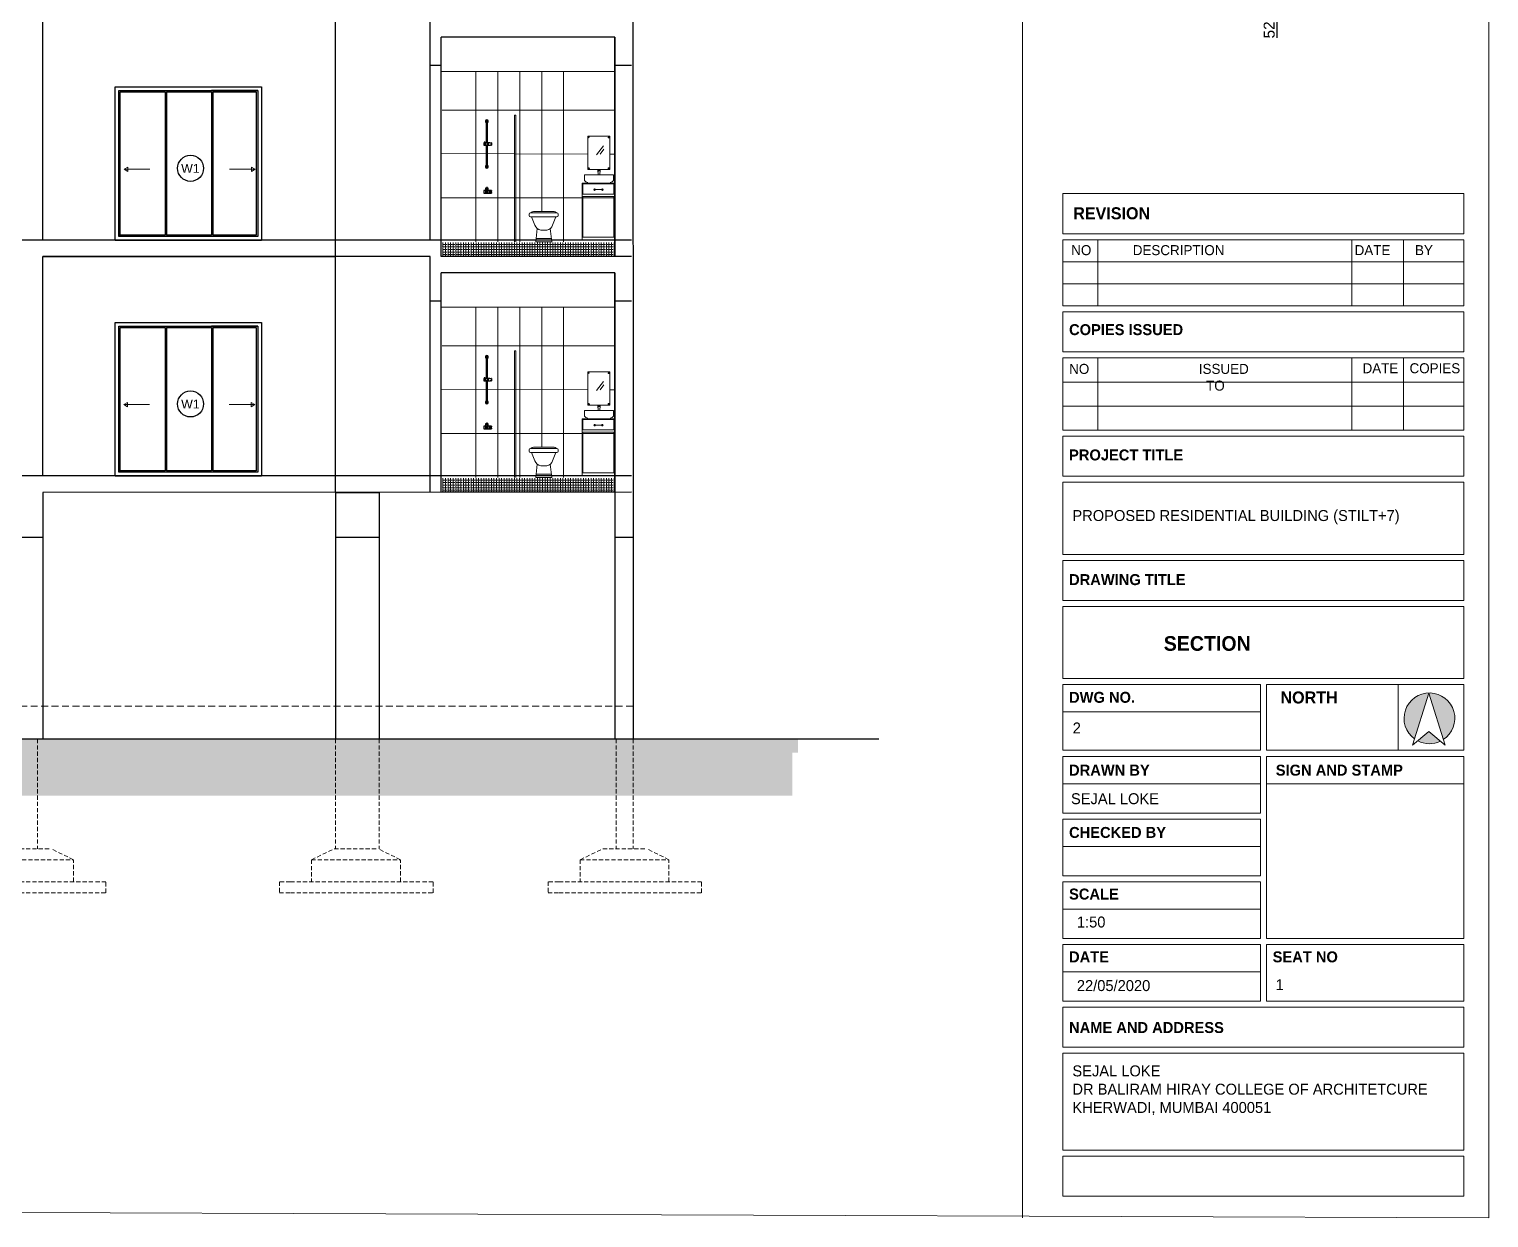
# Model space of a CAD drawing. Header units: millimetres. Extents: x -1932176 to 78768, y -1967 to 1266654.
# Drawn here: x -346881 to -326919, y 380000 to 396254 of the extents above; entities that cross this region are included whole.
import ezdxf
from ezdxf.lldxf.tags import DXFTag

# ---------------------------------------------------------------- set-up
doc = ezdxf.new("R2010")
doc.units = ezdxf.units.MM
doc.linetypes.add('HIDDEN2', pattern=[4.7625, 3.175, -1.5875])
for name, color, linetype, lineweight in [('HATCH', 250, 'Continuous', 13), ('NAMES', 252, 'Continuous', 15), ('SHEET', 7, 'Continuous', 13)]:
    doc.layers.add(name, color=color, linetype=linetype, lineweight=lineweight)
doc.styles.add('20 scale', font='ARIALN.TTF', dxfattribs={"height": 0.2})
doc.styles.get("Standard").update_dxf_attribs({"font": 'arial.ttf'})
tags = doc.linetypes.add('CENTER2', pattern=[28.575, 19.05, -3.175, 3.175, -3.175]).pattern_tags.tags
tags[10:11] = [DXFTag(74, 4), DXFTag(75, 0), DXFTag(340, '0'), DXFTag(46, 0.0), DXFTag(50, 0.0), DXFTag(44, 0.0), DXFTag(45, 0.0)]
tags[8:9] = [DXFTag(74, 4), DXFTag(75, 0), DXFTag(340, '0'), DXFTag(46, 0.0), DXFTag(50, 0.0), DXFTag(44, 0.0), DXFTag(45, 0.0)]
tags[6:7] = [DXFTag(74, 4), DXFTag(75, 0), DXFTag(340, '0'), DXFTag(46, 0.0), DXFTag(50, 0.0), DXFTag(44, 0.0), DXFTag(45, 0.0)]
tags[4:5] = [DXFTag(74, 4), DXFTag(75, 0), DXFTag(340, '0'), DXFTag(46, 0.0), DXFTag(50, 0.0), DXFTag(44, 0.0), DXFTag(45, 0.0)]
doc.dimstyles.new('ISO-25', dxfattribs={"dimtxt": 150, "dimasz": 2.5, "dimexe": 1.25, "dimexo": 0.625, "dimtad": 1, "dimtxsty": 'Standard', "dimcen": 2.5, "dimadec": 0, "dimazin": 0, "dimtfac": 1, "dimtmove": 0, "dimatfit": 3, "dimfxl": 1, "dimarcsym": 0})

# ---------------------------------------------------------------- blocks, each defined once
blk = doc.blocks.new('md-xibet4')
at = {"lineweight": 20}
for p, q in [((0, 470), (-160, 470)), ((0, 470), (160, 470)), ((-225, 430), (-225, 408)), ((205, 450), (-205, 450)), ((-205, 388), (205, 388)), ((-193, 452), (-194, 450)), ((-138, 257), (-188, 388)), ((138, 257), (188, 388)), ((225, 408), (225, 430)), ((-101, 207), (-125, 0)), ((-125, 0), (125, 0)), ((-119, 50), (119, 50)), ((0, 182), (-47, 182)), ((0, 182), (47, 182)), ((101, 207), (125, 0))]:
    blk.add_line(p, q, dxfattribs=at)
for centre, radius, start, end in [((-160, 430), 40, 90, 146.4991), ((160, 430), 40, 33.5009, 90), ((-205, 430), 20, 90, 180), ((-205, 408), 20, 180, 270), ((-27, 299), 119, 200.7366, 259.9985), ((27, 299), 119, 280.0015, 339.2634), ((205, 430), 20, 0, 90), ((205, 408), 20, 270, 0)]:
    blk.add_arc(centre, radius, start, end, dxfattribs=at)
blk = doc.blocks.new('4')
at = {"linetype": 'CENTER2'}
for p, q in [((14203, 17330), (14206, 17330)), ((14248, 17330), (14208, 17330)), ((14228, 17355), (14228, 17352)), ((14228, 17350), (14228, 17310)), ((14228, 17305), (14228, 17308)), ((14253, 17330), (14250, 17330)), ((14203, 16710), (14206, 16710)), ((14248, 16710), (14208, 16710)), ((14228, 16735), (14228, 16732)), ((14228, 16730), (14228, 16690)), ((14228, 16685), (14228, 16688)), ((14253, 16710), (14250, 16710))]:
    blk.add_line(p, q, dxfattribs=at)
at = {"linetype": 'Continuous'}
for p, q in [((14216, 17344), (14216, 17344)), ((14216, 17316), (14217, 17316)), ((14216, 17316), (14216, 17316)), ((14217, 17316), (14217, 17037)), ((14239, 17035), (14239, 17316)), ((14240, 17344), (14240, 17344)), ((14240, 17344), (14240, 17344)), ((14240, 17316), (14240, 17316)), ((14186, 17037), (14186, 17003)), ((14191, 17038), (14187, 17038)), ((14187, 17002), (14211, 17002)), ((14191, 17042), (14191, 17038)), ((14205, 17043), (14192, 17043)), ((14205, 17038), (14205, 17042)), ((14211, 17038), (14206, 17038)), ((14211, 17002), (14211, 17038)), ((14212, 17037), (14211, 17037)), ((14211, 17003), (14212, 17003)), ((14212, 17038), (14212, 17002)), ((14217, 17038), (14212, 17038)), ((14212, 17002), (14217, 17002)), ((14217, 17002), (14217, 16724)), ((14239, 16724), (14239, 17004)), ((14244, 17038), (14240, 17038)), ((14240, 17002), (14244, 17002)), ((14244, 17002), (14244, 17038)), ((14245, 17037), (14244, 17037)), ((14244, 17003), (14245, 17003)), ((14245, 17038), (14245, 17002)), ((14264, 17038), (14245, 17038)), ((14245, 17002), (14265, 17002)), ((14285, 17005), (14291, 17005)), ((14291, 17035), (14287, 17035)), ((14292, 17034), (14292, 17006)), ((14216, 16724), (14216, 16724)), ((14216, 16696), (14216, 16696)), ((14216, 16696), (14217, 16696)), ((14240, 16724), (14240, 16724)), ((14240, 16724), (14240, 16724)), ((14240, 16696), (14240, 16696))]:
    blk.add_line(p, q, dxfattribs=at)
for centre, radius, start, end in [((14228, 17330), 18.6, 131.1964, 180), ((14228, 17330), 18.6, 180, 228.8036), ((14228, 17330), 18.6, 50.7864, 129.2096), ((14228, 17330), 18.4, 50.5178, 129.482), ((14203, 17314), 32.9, 65.2351, 66.0433), ((14216, 17344), 0.2, 65.5982, 131.1964), ((14228, 17330), 18.4, 230.5178, 309.482), ((14216, 17316), 0.2, 228.8036, 294.4018), ((14228, 17330), 18.6, 230.7909, 234.1407), ((14228, 17330), 18.6, 305.861, 309.2142), ((14228, 17330), 18.6, 311.1964, 48.8036), ((14240, 17344), 0.2, 48.8036, 114.4018), ((14240, 17316), 0.2, 245.5982, 311.1964), ((14254, 17346), 32.9, 245.2351, 246.0433), ((14187, 17037), 0.7, 90, 180), ((14187, 17003), 0.7, 180, 270), ((14192, 17042), 0.688, 87.7284, 180.9461), ((14191, 17038), 0.497, 272.3758, 359.1496), ((14205, 17042), 0.694, 359.8673, 92.0106), ((14211, 17038), 0.2, 0, 90), ((14211, 17002), 0.2, 270, 0), ((14212, 17038), 0.3, 90, 180), ((14212, 17037), 0.2, 270, 0), ((14212, 17003), 0.2, 0, 90), ((14212, 17002), 0.3, 180, 270), ((14228, 17052), 17.9, 229.8448, 310.1553), ((14228, 16988), 17.9, 49.8447, 130.1485), ((14225, 17054), 23.7, 283.559, 308.2699), ((14225, 16986), 23.7, 51.7301, 76.441), ((14244, 17038), 0.3, 0, 90), ((14244, 17037), 0.2, 180, 270), ((14244, 17003), 0.2, 90, 180), ((14244, 17002), 0.3, 270, 0), ((14245, 17038), 0.2, 90, 180), ((14245, 17002), 0.2, 180, 270), ((14285, 17005), 0.5, 241.4304, 270), ((14287, 17035), 0.5, 90, 122.7788), ((14228, 16710), 18.6, 131.1964, 228.8036), ((14228, 16709), 18.4, 50.5178, 129.482), ((14228, 16710), 18.6, 125.861, 129.2142), ((14216, 16724), 0.2, 65.5982, 131.1964), ((14203, 16694), 32.9, 65.2351, 66.0433), ((14228, 16710), 18.4, 230.5178, 309.482), ((14216, 16696), 0.2, 228.8036, 294.4018), ((14228, 16710), 18.6, 230.7864, 309.2096), ((14228, 16710), 18.6, 50.7909, 54.1407), ((14228, 16710), 18.6, 0, 48.8036), ((14240, 16724), 0.2, 48.8036, 114.4018), ((14228, 16710), 18.6, 311.1964, 0), ((14254, 16726), 32.9, 245.2351, 246.0433), ((14240, 16696), 0.2, 245.5982, 311.1964)]:
    blk.add_arc(centre, radius, start, end, dxfattribs=at)
for points in [[(14216, 17344), (14216, 17344), (14216, 17344), (14216, 17344)], [(14216, 17316), (14216, 17316), (14216, 17316), (14216, 17316)], [(14240, 17344), (14240, 17344), (14240, 17344), (14240, 17344)], [(14240, 17316), (14240, 17316), (14240, 17316), (14240, 17316)], [(14265, 17002), (14265, 17002), (14265, 17002), (14265, 17002)], [(14216, 16724), (14216, 16724), (14216, 16724), (14216, 16724)], [(14216, 16695), (14216, 16695), (14216, 16695), (14216, 16696)], [(14240, 16724), (14240, 16724), (14240, 16724), (14240, 16724)], [(14240, 16696), (14240, 16695), (14240, 16695), (14240, 16695)]]:
    blk.add_open_spline(points, degree=3, dxfattribs=at)
for points, knots in [([(14206, 17038), (14206, 17038), (14206, 17038), (14206, 17038), (14205, 17038), (14205, 17038), (14205, 17038), (14205, 17038)], [0, 0, 0, 0, 0.210954, 0.443523, 0.682745, 0.948925, 1, 1, 1, 1]), ([(14287, 17035), (14287, 17035), (14287, 17035), (14286, 17034), (14285, 17034), (14285, 17033), (14284, 17033), (14283, 17033), (14282, 17032), (14281, 17032), (14280, 17032), (14279, 17032), (14279, 17032), (14278, 17031), (14277, 17031), (14276, 17032), (14275, 17032), (14274, 17032), (14274, 17032), (14273, 17032), (14272, 17033), (14271, 17033), (14270, 17034), (14270, 17034), (14269, 17034), (14268, 17035), (14267, 17035), (14267, 17036), (14266, 17036), (14266, 17037), (14265, 17037), (14265, 17037), (14265, 17037), (14264, 17038), (14264, 17038), (14264, 17038), (14264, 17038), (14264, 17038), (14264, 17038), (14264, 17038), (14264, 17038), (14264, 17038), (14264, 17038), (14264, 17038), (14264, 17038)], [0, 0, 0, 0, 0.008846, 0.041069, 0.073546, 0.106685, 0.139278, 0.170814, 0.201197, 0.226509, 0.25339, 0.27973, 0.305369, 0.330153, 0.354039, 0.377174, 0.400828, 0.425757, 0.451598, 0.478545, 0.506736, 0.536249, 0.567071, 0.59907, 0.631965, 0.665324, 0.694879, 0.726225, 0.757493, 0.788401, 0.818759, 0.848435, 0.877364, 0.905542, 0.933022, 0.959907, 0.986399, 0.9898, 0.990586, 0.991028, 0.991515, 0.992746, 0.995623, 1, 1, 1, 1]), ([(14265, 17002), (14266, 17002), (14266, 17002), (14266, 17002), (14266, 17002), (14266, 17002), (14266, 17002), (14266, 17002), (14266, 17002), (14266, 17002), (14266, 17002), (14266, 17002), (14266, 17002), (14266, 17002), (14267, 17003), (14267, 17003), (14267, 17003), (14268, 17003), (14268, 17004), (14269, 17004), (14270, 17004), (14270, 17005), (14271, 17005), (14272, 17006), (14273, 17006), (14273, 17006), (14274, 17007), (14275, 17007), (14276, 17007), (14277, 17007), (14277, 17007), (14278, 17007), (14279, 17007), (14280, 17007), (14281, 17007), (14281, 17006), (14282, 17006), (14283, 17006), (14284, 17005), (14284, 17005), (14285, 17005), (14285, 17005)], [0, 0, 0, 0, 0.001042, 0.004445, 0.007114, 0.008833, 0.010107, 0.011683, 0.014488, 0.02111, 0.035104, 0.065553, 0.097886, 0.129708, 0.16198, 0.194958, 0.228681, 0.263102, 0.298109, 0.333532, 0.369204, 0.405423, 0.442722, 0.479334, 0.514785, 0.548795, 0.581279, 0.612324, 0.642133, 0.670933, 0.69828, 0.72528, 0.752928, 0.781176, 0.809928, 0.83915, 0.869999, 0.902406, 0.936228, 0.97148, 1, 1, 1, 1]), ([(14292, 17034), (14292, 17034), (14292, 17034), (14292, 17035), (14291, 17035), (14291, 17035), (14291, 17035), (14291, 17035), (14291, 17035), (14291, 17035)], [0, 0, 0, 0, 0.027183, 0.199163, 0.36611, 0.531326, 0.703622, 0.881814, 1, 1, 1, 1]), ([(14291, 17005), (14291, 17005), (14291, 17005), (14291, 17005), (14291, 17005), (14291, 17005), (14292, 17005), (14292, 17005), (14292, 17006)], [0, 0, 0, 0, 0.152956, 0.328784, 0.513481, 0.680618, 0.843396, 1, 1, 1, 1])]:
    blk.add_open_spline(points, degree=3, knots=knots, dxfattribs=at)
blk = doc.blocks.new('6')
at = {"linetype": 'CENTER2'}
for p, q in [((14248, 16572), (14208, 16572)), ((14228, 16592), (14228, 16552)), ((14298, 16522), (14258, 16522)), ((14278, 16542), (14278, 16502))]:
    blk.add_line(p, q, dxfattribs=at)
at = {"linetype": 'Continuous'}
for p, q in [((14216, 16572), (14210, 16572)), ((14210, 16572), (14210, 16503)), ((14216, 16572), (14217, 16522)), ((14216, 16572), (14240, 16572)), ((14216, 16572), (14216, 16572)), ((14217, 16521), (14216, 16572)), ((14216, 16572), (14216, 16572)), ((14240, 16572), (14239, 16521)), ((14240, 16572), (14247, 16572)), ((14240, 16522), (14240, 16572)), ((14240, 16572), (14240, 16572)), ((14240, 16572), (14240, 16572)), ((14246, 16503), (14247, 16572)), ((14186, 16540), (14186, 16505)), ((14210, 16540), (14187, 16540)), ((14187, 16504), (14210, 16504)), ((14227, 16511), (14227, 16511)), ((14291, 16540), (14246, 16540)), ((14246, 16504), (14291, 16504)), ((14278, 16535), (14278, 16510)), ((14282, 16513), (14282, 16513)), ((14286, 16531), (14284, 16531)), ((14284, 16513), (14286, 16513)), ((14286, 16532), (14286, 16531)), ((14287, 16531), (14286, 16531)), ((14287, 16513), (14286, 16513)), ((14286, 16513), (14286, 16513)), ((14291, 16531), (14287, 16531)), ((14287, 16531), (14287, 16531)), ((14287, 16513), (14291, 16513)), ((14287, 16513), (14287, 16513)), ((14292, 16540), (14292, 16532)), ((14292, 16512), (14292, 16505))]:
    blk.add_line(p, q, dxfattribs=at)
for centre, radius, start, end in [((14210, 16572), 0.2, 90, 180.6), ((14216, 16572), 0.2, 0.6, 90), ((14240, 16572), 0.2, 90, 179.4), ((14247, 16572), 0.2, 359.4, 90), ((14187, 16540), 0.7, 90, 180), ((14187, 16505), 0.7, 180, 270), ((14211, 16503), 0.5, 180.6, 268.0058), ((14228, 17002), 500, 268.0058, 271.9942), ((14228, 16522), 11.4, 180.6, 359.4), ((14228, 16522), 11.3, 185.1754, 354.6312), ((14217, 16521), 0.522, 91.6911, 99.9868), ((14239, 16521), 0.495, 79.5315, 88.2754), ((14246, 16503), 0.5, 271.9942, 359.4), ((14284, 16536), 4.2, 243.6047, 270.3535), ((14284, 16509), 4.2, 89.6465, 116.3953), ((14285, 16532), 0.5, 229.8888, 270), ((14285, 16513), 0.5, 90, 130.1112), ((14287, 16532), 0.534, 225.636, 269.425), ((14287, 16513), 0.529, 90.3737, 134.5653), ((14291, 16540), 0.5, 0, 90), ((14291, 16532), 1, 270, 0), ((14291, 16512), 1, 0, 90), ((14291, 16505), 0.5, 270, 0)]:
    blk.add_arc(centre, radius, start, end, dxfattribs=at)
for points, knots in [([(14287, 16532), (14286, 16532), (14285, 16533), (14283, 16534), (14282, 16535), (14280, 16535), (14279, 16535), (14278, 16535), (14277, 16535), (14275, 16535), (14274, 16535), (14271, 16534), (14270, 16533), (14268, 16532), (14267, 16531), (14266, 16529), (14265, 16528), (14264, 16525), (14264, 16524), (14264, 16521), (14264, 16520), (14265, 16517), (14266, 16516), (14267, 16514), (14268, 16513), (14270, 16512), (14271, 16511), (14274, 16510), (14275, 16510), (14278, 16509), (14279, 16510), (14282, 16510), (14283, 16511), (14285, 16512), (14286, 16512), (14287, 16513)], [0, 0, 0, 0, 0.0625, 0.0625, 0.125, 0.125, 0.15625, 0.15625, 0.1875, 0.1875, 0.25, 0.25, 0.3125, 0.3125, 0.375, 0.375, 0.4375, 0.4375, 0.5, 0.5, 0.5625, 0.5625, 0.625, 0.625, 0.6875, 0.6875, 0.75, 0.75, 0.8125, 0.8125, 0.875, 0.875, 0.9375, 0.9375, 1, 1, 1, 1]), ([(14282, 16513), (14281, 16513), (14280, 16512), (14278, 16512), (14278, 16512), (14276, 16512), (14275, 16512), (14273, 16513), (14273, 16513), (14271, 16515), (14269, 16516), (14268, 16519), (14267, 16521), (14267, 16524), (14268, 16526), (14269, 16529), (14271, 16530), (14273, 16532), (14273, 16532), (14275, 16533), (14276, 16533), (14278, 16533), (14278, 16533), (14280, 16533), (14281, 16532), (14282, 16532)], [0, 0, 0, 0, 0.0625, 0.0625, 0.125, 0.125, 0.1875, 0.1875, 0.25, 0.25, 0.375, 0.375, 0.5, 0.5, 0.625, 0.625, 0.75, 0.75, 0.8125, 0.8125, 0.875, 0.875, 0.9375, 0.9375, 1, 1, 1, 1])]:
    blk.add_open_spline(points, degree=3, knots=knots, dxfattribs=at)
blk = doc.blocks.new('*D711')
at = {"color": 0, "lineweight": -2, "ltscale": 30, "transparency": 16777216}
for p, q in [((-329811, 397285), (-329819, 397285)), ((-329818, 397282), (-329818, 396765)), ((-329811, 396762), (-329819, 396762)), ((-329818, 396762), (-329818, 396136))]:
    blk.add_line(p, q, dxfattribs=at)
at = {"color": 0, "ltscale": 30, "transparency": 16777216}
for points in [[(-329819, 397282), (-329818, 397282), (-329818, 397285)], [(-329819, 396765), (-329818, 396765), (-329818, 396762)]]:
    blk.add_solid(points, dxfattribs=at)
at = {"layer": 'Defpoints', "color": 0, "ltscale": 30, "transparency": 16777216}
for p in [(-329810, 397285), (-329818, 396762), (-329810, 396762)]:
    blk.add_point(p, dxfattribs=at)
at = {"color": 0, "ltscale": 30, "transparency": 16777216, "insert": (-329909, 396448), "char_height": 150, "attachment_point": 5, "rotation": 90}
blk.add_mtext('522,37', dxfattribs=at)

msp = doc.modelspace()

# ---------------------------------------------------------------- hatches: boundary and pattern name
at = {"layer": 'HATCH'}
h = msp.add_hatch(dxfattribs=at)
h.set_pattern_fill('ANGLE', color=256, scale=5)
h.set_pattern_definition([(0, (-1232439.166, 549391.46), (0, 34.925), [25.4, -9.525]), (90, (-1232439.166, 549391.46), (-34.925, 2e-15), [25.4, -9.525])])
h.paths.add_polyline_path([(-338871.63803, 393146.30372), (-338871.63803, 393346.30372), (-341235.44401, 393346.30372), (-341235.44401, 393146.30372)])
h = msp.add_hatch(dxfattribs=at)
h.set_pattern_fill('ANGLE', color=256, scale=5)
h.set_pattern_definition([(0, (-1232439.166, 546168.927), (0, 34.925), [25.4, -9.525]), (90, (-1232439.166, 546168.927), (-34.925, 2e-15), [25.4, -9.525])])
h.paths.add_polyline_path([(-338871.63803, 389923.76883), (-338871.63803, 390123.76883), (-341235.44401, 390123.76883), (-341235.44401, 389923.76883)])
at = {"layer": 'NAMES'}
h = msp.add_hatch(dxfattribs=at)
h.set_pattern_fill('ANGLE', color=256, scale=10)
h.set_pattern_definition([(0, (-1239803.76, 543042.03), (0, 69.85), [50.8, -19.05]), (90, (-1239803.76, 543042.03), (-69.85, 4e-15), [50.8, -19.05])])
h.paths.add_polyline_path([(-348436.33, 386546.87469), (-355061.25925, 386546.87469), (-355061.25925, 386361.57926), (-348436.33, 386361.57926)])
h.paths.add_polyline_path([(-342416.35463, 386546.87469), (-348436.33, 386546.87469), (-348436.33, 386361.57926), (-342416.35463, 386361.57926)])
h.paths.add_polyline_path([(-336366.25878, 386546.87469), (-342416.35463, 386546.87469), (-342416.35463, 386361.57926), (-336366.25878, 386361.57926)])
h.paths.add_polyline_path([(-336366.25878, 386546.87469), (-336366.25878, 386361.57926)], flags=17)
h = msp.add_hatch(dxfattribs=at)
h.set_pattern_fill('EARTH', color=256, scale=20, angle=40)
h.set_pattern_definition([(40, (-1239803.76, 543042.03), (15.653618, 178.92167), [127, -127]), (40, (-1239834.37, 543078.52), (15.653618, 178.92167), [127, -127]), (40, (-1239864.99, 543115), (15.653618, 178.92167), [127, -127]), (130, (-1239863.03, 543137.36), (-178.92167, 15.653618), [127, -127]), (130, (-1239826.55, 543167.98), (-178.92167, 15.653618), [127, -127]), (130, (-1239790.07, 543198.59), (-178.92167, 15.653618), [127, -127])])
h.paths.add_polyline_path([(-348436.33, 386361.57926), (-355061.25925, 386361.57926), (-355061.25925, 385771.88636), (-348436.33, 385771.88636)])
h.paths.add_polyline_path([(-336442.13079, 386361.57926), (-348436.33, 386361.57926), (-348436.33, 385771.88636), (-336442.13079, 385771.88636)])
at = {"layer": 'SHEET', "linetype": 'ByBlock', "lineweight": 20, "transparency": 33554687}
h = msp.add_hatch(color=0, dxfattribs=at)
h.dxf.hatch_style = 1
h.paths.add_polyline_path([(-327738.88511, 387174.39034), (-327541.22659, 386538.81577, 3.231701641), (-327933.70786, 386547.93425)])
h.paths.add_polyline_path([(-327738.88511, 386650.89952), (-327890.57097, 386521.45554, 0.2347967333), (-327581.25199, 386516.38034)])

# ---------------------------------------------------------------- linework, layer by layer
at = {"ltscale": 30}
for p, q in [((-338641.63803, 412408.97816), (-338621.75177, 389923.99132)), ((-342693.02504, 393368.83861), (-342693.02504, 396518.83861)), ((-346694.91974, 393368.83861), (-346694.91974, 396368.83861)), ((-341395.74713, 393368.83861), (-341395.74713, 396368.83861)), ((-341245.74713, 393144.1899), (-341245.74713, 396146.30372)), ((-338871.63803, 393146.30372), (-338871.63803, 396146.30372)), ((-341395.74713, 395763.95775), (-341245.74713, 395763.95775)), ((-338871.63803, 395763.95775), (-338641.63803, 395763.95775)), ((-341395.74713, 393368.83861), (-341395.74713, 395623.73928)), ((-341245.74713, 393146.30372), (-341245.74713, 395623.73928)), ((-345656.34, 395416.33861), (-345023.34, 395416.33861)), ((-345023.34, 395396.33861), (-345023.34, 393438.83861)), ((-345003.34, 395396.33861), (-345003.34, 393438.83861)), ((-343756.34, 395416.33861), (-344389.34, 395416.33861)), ((-344389.34, 395396.33861), (-344389.34, 393438.83861)), ((-344369.34, 395396.33861), (-344369.34, 393438.83861)), ((-338641.63803, 393368.83861), (-354814.41204, 393368.83861)), ((-345706.34, 393368.83861), (-345706.34, 393418.83861)), ((-345706.34, 393368.83861), (-343706.34, 393368.83861)), ((-342693.02504, 389920.36641), (-342693.02504, 393368.83861)), ((-346694.91974, 390146.30372), (-346694.91974, 393146.30372)), ((-342693.02504, 393146.30372), (-346694.91974, 393146.30372)), ((-346694.91974, 393139.33815), (-346694.91974, 393146.30372)), ((-342693.02504, 393142.90129), (-346694.91974, 393139.33815)), ((-341395.74713, 393146.30372), (-342693.02504, 393146.30372)), ((-342693.02504, 393142.90129), (-342693.02504, 393146.30372)), ((-341395.74713, 393144.05634), (-342693.02504, 393143.43551)), ((-341395.74713, 389921.52145), (-341395.74713, 393146.30372)), ((-341395.74713, 393144.05634), (-341395.74713, 393146.30372)), ((-338641.63803, 393146.5085), (-341245.74713, 393144.1899)), ((-338641.63803, 393146.30372), (-341245.74713, 393146.30372)), ((-341245.74713, 389921.65501), (-341245.74713, 392923.76883)), ((-338871.63803, 389923.76883), (-338871.63803, 392923.76883)), ((-341395.74713, 392541.42286), (-341245.74713, 392541.42286)), ((-338871.63803, 392541.42286), (-338641.63803, 392541.42286)), ((-345656.34, 392193.80372), (-345023.34, 392193.80372)), ((-345023.34, 392173.80372), (-345023.34, 390216.30372)), ((-345003.34, 392173.80372), (-345003.34, 390216.30372)), ((-343756.34, 392193.80372), (-344389.34, 392193.80372)), ((-344389.34, 392173.80372), (-344389.34, 390216.30372)), ((-344369.34, 392173.80372), (-344369.34, 390216.30372)), ((-338641.63803, 390146.30372), (-354814.41204, 390146.30372)), ((-345706.34, 390146.30372), (-345706.34, 390196.30372)), ((-345706.34, 390146.30372), (-343706.34, 390146.30372)), ((-338641.63803, 389923.97361), (-346694.91974, 389916.80326)), ((-346694.91974, 389916.80326), (-346694.91974, 386546.30372)), ((-342693.02504, 389920.36641), (-342093.02504, 389920.36641)), ((-342693.02504, 389920.36641), (-342693.02504, 386546.30372)), ((-342093.02504, 389920.90062), (-342093.02504, 386546.30372)), ((-338871.63803, 389923.76883), (-338871.63803, 386546.30372)), ((-338621.75177, 389923.99132), (-338621.75177, 386546.30372)), ((-346994.91974, 389309.57396), (-346694.91974, 389309.57396)), ((-342693.02504, 389309.57396), (-342093.02504, 389309.57396)), ((-338871.63803, 389309.57396), (-338621.75177, 389309.57396)), ((-335260.6637, 386546.30372), (-365233.18, 386546.30372))]:
    msp.add_line(p, q, dxfattribs=at)
for p, q in [((-338871.63803, 396146.30372), (-341245.74713, 396146.30372)), ((-338871.63803, 396146.30372), (-338871.63803, 393146.30372)), ((-338871.63803, 393146.30372), (-341235.44401, 393146.30372)), ((-338871.63803, 392923.76883), (-341245.74713, 392923.76883)), ((-338871.63803, 392923.76883), (-338871.63803, 389923.76883)), ((-338871.63803, 389923.76883), (-341235.44401, 389923.76883))]:
    msp.add_line(p, q)
at = {"linetype": 'ByBlock', "lineweight": 20}
for p, q in [((-341245.74713, 395676.30372), (-338871.63803, 395676.30372)), ((-341245.74713, 392453.76883), (-338871.63803, 392453.76883))]:
    msp.add_line(p, q, dxfattribs=at)
at = {"linetype": 'ByBlock', "lineweight": 20, "transparency": 33554559}
for p, q in [((-340771.73388, 393346.30372), (-340771.73388, 395676.30372)), ((-340471.73388, 393346.30372), (-340471.73388, 395676.30372)), ((-340171.73388, 393346.30372), (-340171.73388, 395676.30372)), ((-339871.73388, 393761.08535), (-339871.73388, 395676.30372)), ((-339571.73388, 393346.30372), (-339571.73388, 395676.30372)), ((-338871.63803, 395146.30372), (-341235.44401, 395146.30372)), ((-339243.00281, 394546.30372), (-341245.74713, 394553.39055)), ((-338871.63803, 394546.30372), (-338940.60281, 394546.30372)), ((-339319.19297, 393946.30372), (-341245.74713, 393946.30372)), ((-339328.7988, 393946.30372), (-338883.18361, 393946.30372)), ((-340771.73388, 390123.76883), (-340771.73388, 392453.76883)), ((-340471.73388, 390123.76883), (-340471.73388, 392453.76883)), ((-340171.73388, 390123.76883), (-340171.73388, 392453.76883)), ((-339871.73388, 390538.55046), (-339871.73388, 392453.76883)), ((-339571.73388, 390123.76883), (-339571.73388, 392453.76883)), ((-338871.63803, 391923.76883), (-341235.44401, 391923.76883)), ((-339243.00281, 391323.76883), (-341245.74713, 391330.85566)), ((-338871.63803, 391323.76883), (-338940.60281, 391323.76883)), ((-339319.19297, 390723.76883), (-341245.74713, 390723.76883)), ((-339328.7988, 390723.76883), (-338883.18361, 390723.76883))]:
    msp.add_line(p, q, dxfattribs=at)
at = {"linetype": 'Continuous', "lineweight": 18, "ltscale": 50, "transparency": 33554559}
for p, q in [((-338940.60281, 394789.29098), (-339243.00281, 394789.29098)), ((-339243.00281, 394789.29098), (-339243.00281, 394335.69098)), ((-338940.60281, 394335.69098), (-338940.60281, 394789.29098)), ((-339026.61235, 394657.18817), (-339122.27543, 394534.19279)), ((-339019.98281, 394611.71187), (-339072.90281, 394543.67187)), ((-339287.78958, 394261.3013), (-339287.78958, 394185.7013)), ((-338890.23884, 394261.3013), (-339287.78958, 394261.3013)), ((-339241.58245, 394335.69098), (-338940.60281, 394335.69098)), ((-339101.497, 394261.3013), (-339103.93947, 394329.02867)), ((-339076.53142, 394261.3013), (-339074.08894, 394329.02867)), ((-338940.60281, 391566.75609), (-339243.00281, 391566.75609)), ((-339243.00281, 391566.75609), (-339243.00281, 391113.15609)), ((-338940.60281, 391113.15609), (-338940.60281, 391566.75609)), ((-339026.61235, 391434.65329), (-339122.27543, 391311.6579)), ((-339019.98281, 391389.17698), (-339072.90281, 391321.13698)), ((-339241.58245, 391113.15609), (-338940.60281, 391113.15609)), ((-339101.497, 391038.76641), (-339103.93947, 391106.49378)), ((-339076.53142, 391038.76641), (-339074.08894, 391106.49378)), ((-339287.78958, 391038.76641), (-339287.78958, 390963.16641)), ((-338890.23884, 391038.76641), (-339287.78958, 391038.76641))]:
    msp.add_line(p, q, dxfattribs=at)
at = {"linetype": 'Continuous', "lineweight": 13, "ltscale": 50}
for p, q in [((-345531.39713, 394368.94818), (-345581.39713, 394338.94818)), ((-345231.39713, 394338.94818), (-345581.39713, 394338.94818)), ((-345581.39713, 394338.94818), (-345531.39713, 394338.94818)), ((-345531.39713, 394308.94818), (-345581.39713, 394338.94818)), ((-345531.39713, 394338.94818), (-345531.39713, 394368.94818)), ((-345531.39713, 394338.94818), (-345531.39713, 394308.94818)), ((-344140.86607, 394338.94818), (-343790.86607, 394338.94818)), ((-343840.86607, 394338.94818), (-343840.86607, 394368.94818)), ((-343840.86607, 394368.94818), (-343790.86607, 394338.94818)), ((-343790.86607, 394338.94818), (-343840.86607, 394338.94818)), ((-343840.86607, 394338.94818), (-343840.86607, 394308.94818)), ((-343840.86607, 394308.94818), (-343790.86607, 394338.94818)), ((-345535.32194, 391150.18285), (-345585.32194, 391120.18285)), ((-345235.32194, 391120.18285), (-345585.32194, 391120.18285)), ((-345585.32194, 391120.18285), (-345535.32194, 391120.18285)), ((-345535.32194, 391090.18285), (-345585.32194, 391120.18285)), ((-345535.32194, 391120.18285), (-345535.32194, 391150.18285)), ((-345535.32194, 391120.18285), (-345535.32194, 391090.18285)), ((-344144.79089, 391120.18285), (-343794.79089, 391120.18285)), ((-343844.79089, 391120.18285), (-343844.79089, 391150.18285)), ((-343844.79089, 391150.18285), (-343794.79089, 391120.18285)), ((-343794.79089, 391120.18285), (-343844.79089, 391120.18285)), ((-343844.79089, 391120.18285), (-343844.79089, 391090.18285)), ((-343844.79089, 391090.18285), (-343794.79089, 391120.18285))]:
    msp.add_line(p, q, dxfattribs=at)
at = {"linetype": 'Continuous', "lineweight": 18, "ltscale": 50}
for p, q in [((-338890.23884, 394261.3013), (-338890.23884, 394185.7013)), ((-338890.23884, 391038.76641), (-338890.23884, 390963.16641))]:
    msp.add_line(p, q, dxfattribs=at)
at = {"ltscale": 30}
for points in [[(-345706.34, 393368.83861), (-345706.34, 395466.33861), (-343706.34, 395466.33861), (-343706.34, 393368.83861)], [(-345023.34, 393438.83861), (-345636.34, 393438.83861), (-345636.34, 395396.33861), (-345023.34, 395396.33861)], [(-345003.34, 395396.33861), (-344389.34, 395396.33861)], [(-344369.34, 395396.33861), (-343776.34, 395396.33861), (-343776.34, 393438.83861), (-344369.34, 393438.83861)], [(-344389.34, 393438.83861), (-345003.34, 393438.83861)], [(-345706.34, 390146.30372), (-345706.34, 392243.80372), (-343706.34, 392243.80372), (-343706.34, 390146.30372)], [(-345023.34, 390216.30372), (-345636.34, 390216.30372), (-345636.34, 392173.80372), (-345023.34, 392173.80372)], [(-345003.34, 392173.80372), (-344389.34, 392173.80372)], [(-344369.34, 392173.80372), (-343776.34, 392173.80372), (-343776.34, 390216.30372), (-344369.34, 390216.30372)], [(-344389.34, 390216.30372), (-345003.34, 390216.30372)]]:
    msp.add_lwpolyline(points, dxfattribs=at)
for points in [[(-345656.34, 393418.83861), (-345656.34, 395416.33861), (-343756.34, 395416.33861), (-343756.34, 393418.83861)], [(-345656.34, 390196.30372), (-345656.34, 392193.80372), (-343756.34, 392193.80372), (-343756.34, 390196.30372)]]:
    msp.add_lwpolyline(points, close=True, dxfattribs=at)
at = {"linetype": 'ByBlock', "lineweight": 20, "transparency": 33554559}
for points in [[(-340241.9344, 393346.30372), (-340241.9344, 395078.49135), (-340224.80261, 395078.49135), (-340224.80261, 393346.30372)], [(-340241.9344, 390123.76883), (-340241.9344, 391855.95646), (-340224.80261, 391855.95646), (-340224.80261, 390123.76883)]]:
    msp.add_lwpolyline(points, dxfattribs=at)
for points in [[(-339319.19297, 394146.77685), (-338868.64485, 394146.77685), (-338868.64485, 393369.13406), (-339319.19297, 393369.13406)], [(-339310.12317, 394138.87216), (-338883.33962, 394138.87216), (-338883.33962, 393996.51911), (-339310.12317, 393996.51911)], [(-339037.81436, 394060.39465), (-339150.61294, 394060.39465), (-339150.61294, 394062.54004), (-339037.81436, 394062.54004)], [(-339310.21529, 393965.7273), (-338883.18361, 393965.7273), (-338883.18361, 393409.13086), (-339310.21529, 393409.13086)], [(-339319.19297, 390924.24197), (-338868.64485, 390924.24197), (-338868.64485, 390146.59917), (-339319.19297, 390146.59917)], [(-339310.12317, 390916.33727), (-338883.33962, 390916.33727), (-338883.33962, 390773.98423), (-339310.12317, 390773.98423)], [(-339310.21529, 390743.19241), (-338883.18361, 390743.19241), (-338883.18361, 390186.59597), (-339310.21529, 390186.59597)], [(-339037.81436, 390837.85976), (-339150.61294, 390837.85976), (-339150.61294, 390840.00515), (-339037.81436, 390840.00515)]]:
    msp.add_lwpolyline(points, close=True, dxfattribs=at)
at = {"linetype": 'Continuous', "lineweight": 18, "ltscale": 50, "transparency": 33554559}
for centre in [(-339232.35188, 394778.08148), (-338955.72281, 394774.25187), (-339227.88281, 394350.89187), (-338955.72281, 394350.89187), (-339232.35188, 391555.54659), (-338955.72281, 391551.71698), (-339227.88281, 391128.35698), (-338955.72281, 391128.35698)]:
    msp.add_circle(centre, 7.56, dxfattribs=at)
at = {"color": 252, "ltscale": 30}
for centre in [(-344674.35314, 394351.7712), (-344674.35314, 391129.23631)]:
    msp.add_circle(centre, 178.13957, dxfattribs=at)
at = {"linetype": 'ByBlock', "lineweight": 20, "transparency": 33554559}
for centre in [(-339148.91166, 394061.1833), (-339041.20801, 394061.1833), (-339148.91166, 390838.64842), (-339041.20801, 390838.64842)]:
    msp.add_circle(centre, 10.63709, dxfattribs=at)
at = {"linetype": 'Continuous', "lineweight": 18, "ltscale": 50, "transparency": 33554559}
for centre, radius, start, end in [((-339089.42802, 394327.96332), 14.55051, 175.801215144, 231.225768658), ((-339089.01421, 394311.52277), 23.00478, 49.549592512, 130.450407488), ((-339088.62854, 394327.96401), 14.55051, 308.872284301, 4.296837811), ((-339229.9845, 394225.04597), 69.92446, 214.240922646, 259.449234985), ((-338948.04391, 394225.04597), 69.92446, 280.550765015, 325.759077354), ((-339089.42802, 391105.42844), 14.55051, 175.801215144, 231.225768658), ((-339089.01421, 391088.98788), 23.00478, 49.549592512, 130.450407488), ((-339088.62854, 391105.42912), 14.55051, 308.872284301, 4.296837811), ((-339229.9845, 391002.51108), 69.92446, 214.240922646, 259.449234985), ((-338948.04391, 391002.51108), 69.92446, 280.550765015, 325.759077354)]:
    msp.add_arc(centre, radius, start, end, dxfattribs=at)
for centre in [(-339089.02157, 394320.13019), (-339089.02157, 391097.59531)]:
    msp.add_ellipse(centre, major_axis=(-11.75103, -0.01006), ratio=0.5086201228, dxfattribs=at)
for p in [(-345636.34, 393438.83861), (-345636.34, 393438.83861), (-345636.34, 390216.30372), (-345636.34, 390216.30372)]:
    msp.add_point(p)
at = {"layer": 'NAMES', "linetype": 'HIDDEN2', "lineweight": 20, "ltscale": 30}
msp.add_line((-338621.75177, 386996.30372), (-360542.09936, 386996.30372), dxfattribs=at)
at = {"layer": 'NAMES', "color": 253, "linetype": 'HIDDEN2', "lineweight": 18, "ltscale": 18, "transparency": 33554534}
for p, q in [((-346767.57546, 386546.30372), (-346767.57546, 385046.30372)), ((-342693.02504, 386546.30372), (-342693.02504, 385046.30372)), ((-342093.02504, 386546.30372), (-342093.02504, 385046.30372)), ((-338851.75177, 386546.30372), (-338851.75177, 385046.30372)), ((-338621.75177, 386546.30372), (-338621.75177, 385046.30372)), ((-347492.89824, 384896.30372), (-346276.81525, 384896.30372)), ((-347180.80995, 385046.30372), (-346580.80995, 385046.30372)), ((-346276.81525, 384896.30372), (-346580.80995, 385046.30372)), ((-346276.81525, 384596.30372), (-346276.81525, 384896.30372)), ((-343020.49457, 384896.30372), (-342708.40628, 385046.30372)), ((-343020.49457, 384896.30372), (-341804.41157, 384896.30372)), ((-343020.49457, 384896.30372), (-343020.49457, 384596.30372)), ((-342708.40628, 385046.30372), (-342108.40628, 385046.30372)), ((-341804.41157, 384896.30372), (-342108.40628, 385046.30372)), ((-341804.41157, 384596.30372), (-341804.41157, 384896.30372)), ((-339347.07455, 384896.30372), (-339034.98625, 385046.30372)), ((-339347.07455, 384896.30372), (-338130.99155, 384896.30372)), ((-339347.07455, 384896.30372), (-339347.07455, 384596.30372)), ((-339034.98625, 385046.30372), (-338434.98625, 385046.30372)), ((-338130.99155, 384896.30372), (-338434.98625, 385046.30372)), ((-338130.99155, 384596.30372), (-338130.99155, 384896.30372)), ((-347780.80995, 384596.30372), (-345980.80995, 384596.30372)), ((-345830.80995, 384596.30372), (-345980.80995, 384596.30372)), ((-345830.80995, 384446.30372), (-345830.80995, 384596.30372)), ((-343308.40628, 384596.30372), (-343458.40628, 384596.30372)), ((-343458.40628, 384596.30372), (-343458.40628, 384446.30372)), ((-343308.40628, 384596.30372), (-341508.40628, 384596.30372)), ((-341358.40628, 384596.30372), (-341508.40628, 384596.30372)), ((-341358.40628, 384446.30372), (-341358.40628, 384596.30372)), ((-339634.98625, 384596.30372), (-339784.98625, 384596.30372)), ((-339784.98625, 384596.30372), (-339784.98625, 384446.30372)), ((-339634.98625, 384596.30372), (-337834.98625, 384596.30372)), ((-337684.98625, 384596.30372), (-337834.98625, 384596.30372)), ((-337684.98625, 384446.30372), (-337684.98625, 384596.30372)), ((-347780.80995, 384446.30372), (-345980.80995, 384446.30372)), ((-345980.80995, 384446.30372), (-345830.80995, 384446.30372)), ((-343458.40628, 384446.30372), (-343308.40628, 384446.30372)), ((-343308.40628, 384446.30372), (-341508.40628, 384446.30372)), ((-341508.40628, 384446.30372), (-341358.40628, 384446.30372)), ((-339784.98625, 384446.30372), (-339634.98625, 384446.30372)), ((-339634.98625, 384446.30372), (-337834.98625, 384446.30372)), ((-337834.98625, 384446.30372), (-337684.98625, 384446.30372))]:
    msp.add_line(p, q, dxfattribs=at)
at = {"layer": 'SHEET'}
msp.add_line((-333298.23938, 417606.90636), (-333298.23938, 380000.11822), dxfattribs=at)
at = {"layer": 'SHEET', "color": 18, "linetype": 'Continuous', "lineweight": 9, "ltscale": 2.5, "true_color": 0x000000}
for p, q in [((-327258.51863, 394005.72173), (-327258.51863, 393469.56825)), ((-327258.51863, 393457.01618), (-327258.51863, 394005.72173)), ((-332745.57407, 393374.71035), (-327258.51863, 393374.71035)), ((-332745.57407, 393374.71035), (-332745.57407, 392471.19449)), ((-332266.66818, 393374.71035), (-332266.66818, 392471.19449)), ((-328790.00618, 393374.71035), (-328790.00618, 392471.19449)), ((-328086.38556, 393374.71035), (-328086.38556, 392471.19449)), ((-327258.51863, 393374.71035), (-327258.51863, 392471.19449)), ((-332745.57407, 393073.5384), (-327258.51863, 393073.5384)), ((-332745.57407, 392772.36644), (-327258.51863, 392772.36644)), ((-327258.51863, 392471.19449), (-332745.57407, 392471.19449)), ((-327258.51863, 392388.88866), (-327258.51863, 391840.18311)), ((-332745.57407, 390772.05559), (-332745.57407, 391757.87728)), ((-332745.57407, 391757.87728), (-327258.51863, 391757.87728)), ((-332266.66818, 391757.87728), (-332266.66818, 390772.05559)), ((-328790.00618, 391757.87728), (-328790.00618, 390772.05559)), ((-328086.38556, 391757.87728), (-328086.38556, 390772.05559)), ((-327258.51863, 391757.87728), (-327258.51863, 390772.05559)), ((-332745.57407, 391429.27005), (-327258.51863, 391429.27005)), ((-332745.57407, 391100.66282), (-327258.51863, 391100.66282)), ((-327258.51863, 390772.05559), (-332745.57407, 390772.05559)), ((-330043.19927, 386392.89063), (-330043.19927, 387291.47195)), ((-329960.89343, 386392.89063), (-329960.89343, 387291.47195)), ((-328157.09995, 387291.47195), (-328157.09995, 386392.89063)), ((-330043.19927, 385535.46022), (-330043.19927, 386310.5848)), ((-329960.89343, 383820.59939), (-329960.89343, 386310.5848)), ((-330043.19927, 384678.0298), (-330043.19927, 385453.15438)), ((-330043.19927, 383820.59939), (-330043.19927, 384595.72397)), ((-330043.19927, 382963.16898), (-330043.19927, 383738.29356)), ((-329960.89343, 383820.59939), (-327258.51863, 383820.59939)), ((-329960.89343, 382963.16898), (-329960.89343, 383738.29356)), ((-329960.89343, 383738.29356), (-327258.51863, 383738.29356)), ((-329960.89343, 382963.16898), (-327258.51863, 382963.16898)), ((-332745.57407, 380295.01027), (-330866.25758, 380295.01027)), ((-327258.51863, 380295.01027), (-332745.57407, 380295.01027))]:
    msp.add_line(p, q, dxfattribs=at)
at = {"layer": 'SHEET', "linetype": 'ByBlock', "lineweight": 20}
for p, q in [((-327960.50141, 386461.77909), (-327738.88511, 387174.39034)), ((-327517.26881, 386461.77909), (-327738.88511, 387174.39034)), ((-327960.50141, 386461.77909), (-327738.88511, 386650.89952)), ((-327517.26881, 386461.77909), (-327738.88511, 386650.89952))]:
    msp.add_line(p, q, dxfattribs=at)
at = {"layer": 'SHEET'}
msp.add_lwpolyline([(-397320.66447, 417863.34346), (-326918.79622, 417606.90636), (-326918.79622, 380000.11822), (-397320.66447, 380256.55533)], close=True, dxfattribs=at)
at = {"layer": 'SHEET', "color": 18, "linetype": 'Continuous', "lineweight": 9, "ltscale": 2.5, "true_color": 0x000000}
for points in [[(-327258.51863, 393457.01618), (-332745.57407, 393457.01618), (-332745.57407, 394005.72173), (-327258.51863, 394005.72173)], [(-330866.25758, 392388.88866), (-332745.57407, 392388.88866)], [(-332745.57407, 391840.18311), (-332745.57407, 392388.88866)], [(-327258.51863, 391840.18311), (-332745.57407, 391840.18311), (-332745.57407, 392388.88866), (-327258.51863, 392388.88866)], [(-332745.57407, 390772.05559), (-332745.57407, 391757.87728)], [(-327258.51863, 390689.74975), (-332745.57407, 390689.74975)], [(-332745.57407, 390141.04421), (-332745.57407, 390689.74975)], [(-332745.57407, 389072.91668), (-332745.57407, 390058.73838)], [(-327258.51863, 388990.61085), (-332745.57407, 388990.61085)], [(-332745.57407, 388441.90531), (-332745.57407, 388990.61085)], [(-332745.57407, 387373.77778), (-332745.57407, 388359.59948)], [(-330043.19927, 386917.00414), (-332745.57407, 386917.00414), (-332745.57407, 387291.47195), (-330043.19927, 387291.47195)], [(-329960.89343, 387291.47195), (-327258.51863, 387291.47195)], [(-327258.51863, 387291.47195), (-327258.51863, 386392.89063)], [(-330043.19927, 386392.89063), (-332745.57407, 386392.89063), (-332745.57407, 386917.00414), (-330043.19927, 386917.00414)], [(-330043.19927, 385936.11699), (-332745.57407, 385936.11699), (-332745.57407, 386310.5848), (-330043.19927, 386310.5848)], [(-327258.51863, 386392.89063), (-329960.89343, 386392.89063)], [(-329960.89343, 386310.5848), (-327258.51863, 386310.5848)], [(-327258.51863, 386310.5848), (-327258.51863, 383820.59939)], [(-330043.19927, 385535.46022), (-332745.57407, 385535.46022), (-332745.57407, 385936.11699), (-330043.19927, 385936.11699)], [(-329960.89343, 385936.11699), (-327258.51863, 385936.11699)], [(-330043.19927, 385078.68658), (-332745.57407, 385078.68658), (-332745.57407, 385453.15438), (-330043.19927, 385453.15438)], [(-330043.19927, 384678.0298), (-332745.57407, 384678.0298), (-332745.57407, 385078.68658), (-330043.19927, 385078.68658)], [(-330043.19927, 384221.25617), (-332745.57407, 384221.25617), (-332745.57407, 384595.72397), (-330043.19927, 384595.72397)], [(-330043.19927, 383820.59939), (-332745.57407, 383820.59939), (-332745.57407, 384221.25617), (-330043.19927, 384221.25617)], [(-330043.19927, 383363.82575), (-332745.57407, 383363.82575), (-332745.57407, 383738.29356), (-330043.19927, 383738.29356)], [(-327258.51863, 383738.29356), (-327258.51863, 382963.16898)], [(-330043.19927, 382963.16898), (-332745.57407, 382963.16898), (-332745.57407, 383363.82575), (-330043.19927, 383363.82575)], [(-327258.51863, 382880.86315), (-332745.57407, 382880.86315)]]:
    msp.add_lwpolyline(points, dxfattribs=at)
for points in [[(-332745.57407, 390689.74975), (-327258.51863, 390689.74975), (-327258.51863, 390141.04421), (-332745.57407, 390141.04421)], [(-332745.57407, 390058.73838), (-327258.51863, 390058.73838), (-327258.51863, 389072.91668), (-332745.57407, 389072.91668)], [(-332745.57407, 388990.61085), (-327258.51863, 388990.61085), (-327258.51863, 388441.90531), (-332745.57407, 388441.90531)], [(-332745.57407, 388359.59948), (-327258.51863, 388359.59948), (-327258.51863, 387373.77778), (-332745.57407, 387373.77778)], [(-332745.57407, 382880.86315), (-327258.51863, 382880.86315), (-327258.51863, 382332.1576), (-332745.57407, 382332.1576)], [(-332745.57407, 382249.85177), (-327258.51863, 382249.85177), (-327258.51863, 380926.02165), (-332745.57407, 380926.02165)], [(-332745.57407, 380843.71582), (-327258.51863, 380843.71582), (-327258.51863, 380295.01027), (-332745.57407, 380295.01027)]]:
    msp.add_lwpolyline(points, close=True, dxfattribs=at)
at = {"layer": 'SHEET', "linetype": 'ByBlock', "lineweight": 20}
for start, end in [(303.056834927, 234.281348043), (242.632966002, 295.487021518)]:
    msp.add_arc((-327730.80556, 386830.10879), 347.55116, start, end, dxfattribs=at)

# ---------------------------------------------------------------- block references
at = {"transparency": 33554559}
for name, p in [('4', (-354850.29773, 377664.17074)), ('6', (-354850.57316, 377507.56912)), ('4', (-354850.29773, 374441.63585)), ('6', (-354850.57316, 374285.03423))]:
    msp.add_blockref(name, p, dxfattribs=at)
at = {"transparency": 33554559, "xscale": 0.8800000000000001, "yscale": 0.8800000000000001, "zscale": 0.8800000000000001}
for p in [(-339843.7641, 393347.48535), (-339843.7641, 390124.95046)]:
    msp.add_blockref('md-xibet4', p, dxfattribs=at)

# ---------------------------------------------------------------- texts
at = {"color": 252, "transparency": 16777216, "char_height": 120, "attachment_point": 1}
for insert in [(-344802.14979, 394410.3471), (-344802.14979, 391187.81222)]:
    msp.add_mtext_dynamic_manual_height_columns('W1', width=74.86437, gutter_width=11139.68641, heights=[0], dxfattribs=dict(at, insert=insert))
at = {"layer": 'SHEET', "color": 18, "linetype": 'Continuous', "lineweight": 9, "ltscale": 50, "true_color": 0x000000, "attachment_point": 1, "style": '20 scale'}
for s, width, heights, insert, char_height in [('{\\fCentury Gothic|b1|i0|c0|p34;REVISION  }', 66.4831048, [6.59764], (-332602.51373, 393819.03261), 164.6116632), ('\\pi-135.47;{\\fCentury Gothic|b0|i0|c0|p34;NO}', 8.7279214, [4.14976], (-332494.25813, 393301.23775), 137.176386), ('\\pi-565.24;{\\fCentury Gothic|b0|i0|c0|p34;DESCRIPTION}', 34.9161875, [4.14976], (-331222.81785, 393301.23775), 137.176386), ('\\pi-215.3;{\\fCentury Gothic|b0|i0|c0|p34;DATE}', 12.8232824, [4.14976], (-328538.69024, 393301.23775), 137.176386), ('\\pi-93.109;{\\fCentury Gothic|b0|i0|c0|p34;BY}', 13.5326087, [4.14976], (-327835.06963, 393301.23775), 137.176386), ('\\pi-135.47;{\\fCentury Gothic|b0|i0|c0|p34;NO}', 8.7279214, [4.14976], (-332522.66517, 391677.36337), 137.176386), ('\\pi-215.3;{\\fCentury Gothic|b0|i0|c0|p34;DATE}', 12.8232824, [4.14976], (-328430.12037, 391686.18788), 137.176386), ('\\pi-319.39;{\\fCentury Gothic|b0|i0|c0|p34;COPIES}', 13.5326087, [4.14976], (-327683.49844, 391686.18788), 137.176386), ('{\\fCentury Gothic|b1|i0|c0|p34;NORTH}', 30.7331048, [4.78312], (-329768.26734, 387197.73525), 164.6116632), ('{\\fCentury Gothic|b0|i0|c0|p34;2}', 689.9624133, [4.78312], (-332609.67702, 386773.15848), 150), ('{\\fCentury Gothic|b0|i0|c0|p34;SEJAL LOKE}', 2212.0658659, [4.78312], (-332633.56141, 385806.32061), 150), ('{\\fCentury Gothic|b0|i0|c0|p34;1:50}', 30.7331048, [4.78312], (-332552.60008, 384119.94042), 150), ('{\\fCentury Gothic|b0|i0|c0|p34;22/05/2020}', 1240.2372357, [4.78312], (-332552.60008, 383250.87911), 150), ('{\\fCentury Gothic|b0|i0|c0|p34;1}', 689.9624133, [4.78312], (-329833.4454, 383263.14601), 150)]:
    msp.add_mtext_dynamic_manual_height_columns(s, width=width, gutter_width=1125, heights=heights, dxfattribs=dict(at, insert=insert, char_height=char_height))
at = {"layer": 'SHEET', "linetype": 'ByBlock', "lineweight": 20, "attachment_point": 1}
for s, width, insert, char_height in [('{\\fCentury Gothic|b1|i0|c0|p34;COPIES ISSUED}', 2437.1509055, (-332659.42806, 392220.72974), 150), ('{\\fCentury Gothic|b1|i0|c0|p34;PROJECT TITLE}', 2437.1509055, (-332659.42806, 390507.39515), 150), ('{\\fCentury Gothic|b0|i0|c0|p34;PROPOSED RESIDENTIAL BUILDING (STILT+7)}', 4907.5748606, (-332613.93775, 389678.57977), 150), ('{\\fCentury Gothic|b1|i0|c0|p34;DRAWING TITLE}', 2437.1509055, (-332659.42806, 388802.37086), 150), ('{\\fCentury Gothic|b1|i0|c0|p34;SECTION}', 4907.5748606, (-331364.11322, 387953.92102), 200), ('{\\fCentury Gothic|b1|i0|c0|p34;DWG NO.}', 2437.1509055, (-332659.42806, 387192.45073), 150), ('{\\fCentury Gothic|b1|i0|c0|p34;DRAWN BY}', 2437.1509055, (-332659.42806, 386196.73243), 150), ('{\\fCentury Gothic|b1|i0|c0|p34;SIGN AND STAMP}', 2437.1509055, (-329832.21451, 386196.73243), 150), ('{\\fCentury Gothic|b1|i0|c0|p34;CHECKED BY}', 2437.1509055, (-332659.42806, 385344.8002), 150), ('{\\fCentury Gothic|b1|i0|c0|p34;SCALE}', 2437.1509055, (-332659.42806, 384502.28955), 150), ('{\\fCentury Gothic|b1|i0|c0|p34;DATE}', 2437.1509055, (-332659.42806, 383643.37828), 150), ('{\\fCentury Gothic|b1|i0|c0|p34;SEAT NO }', 2437.1509055, (-329874.74742, 383643.37828), 150), ('{\\fCentury Gothic|b1|i0|c0|p34;NAME AND ADDRESS}', 2437.1509055, (-332659.42806, 382677.0274), 150), ('{\\fCentury Gothic|b0|i0|c0|p34;SEJAL LOKE\\PDR BALIRAM HIRAY COLLEGE OF ARCHITETCURE \\PKHERWADI, MUMBAI 400051}', 4907.5748606, (-332613.93775, 382084.06838), 150)]:
    msp.add_mtext_dynamic_manual_height_columns(s, width=width, gutter_width=57.3737, heights=[0], dxfattribs=dict(at, insert=insert, char_height=char_height))
at = {"layer": 'SHEET', "color": 18, "linetype": 'Continuous', "lineweight": 9, "ltscale": 50, "true_color": 0x000000}
note = msp.add_mtext_dynamic_manual_height_columns('\\pi-271.72;{\\fCentury Gothic|b0|i0|c0|p34;ISSUED }', width=34.9161875, gutter_width=430.8795, heights=[4.14976, 0], dxfattribs=dict(at, insert=(-331251.22489, 391677.36337), char_height=137.176386, attachment_point=1, style='20 scale'))
for column, words in zip(note.columns.linked_columns, ['\\pi-99.249;{\\fCentury Gothic|b0|i0|c0|p34;TO}']):
    column.text = words

# ---------------------------------------------------------------- dimensions: what is measured, and where the dimension line sits
at = {"color": 252, "ltscale": 30}
dim = msp.add_linear_dim(base=(-329818.09105, 396762.29615), p1=(-329810.24863, 397284.66624), p2=(-329810.26247, 396762.29615), angle=90, dimstyle='ISO-25', dxfattribs=at)
dim.commit()
dim.dimension.update_dxf_attribs({"geometry": '*D711', "text_midpoint": (-329908.85929, 396447.81372)})

doc.saveas('drawing.dxf')
